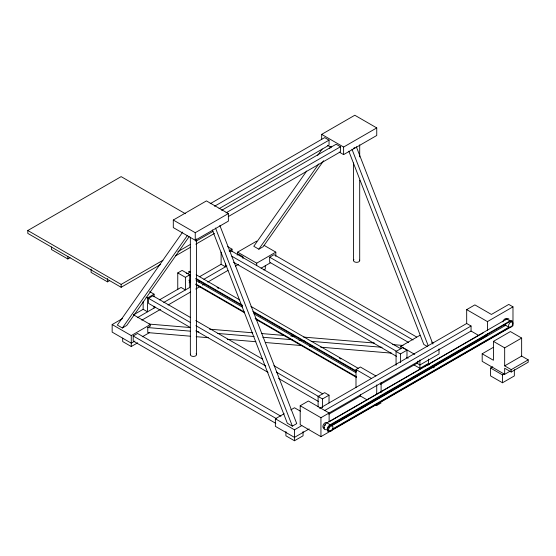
<?xml version="1.0" encoding="UTF-8"?>
<svg xmlns="http://www.w3.org/2000/svg" width="556" height="556" viewBox="0 0 556 556"><rect width="100%" height="100%" fill="white"/><g stroke="black" fill="none" stroke-linecap="round" stroke-linejoin="round"><path stroke-width="0.83" d="M324.836 425.667L325.093 425.201M182.709 232.047L117.323 325.072L122.369 327.984L126.733 325.462L189.123 236.696M122.369 327.984L187.254 235.668M306.703 171.012L253.793 246.28L258.832 249.192L263.203 246.669L323.599 160.747M317.685 155.388L322.174 148.994M258.832 249.192L318.734 163.978M329.715 148.355L331.209 146.228M325.232 424.972L325.559 424.555M329.937 425.521L327.831 428.294A3.086 1.786 -60 0 0 329.59 430.726M160.726 264.434L121.145 287.285L27.8 233.395L27.8 230.518L121.145 176.627L185.363 213.706M51.451 246.996L51.451 249.519L67.832 258.971L70.014 257.713M173.298 220.03L206.436 200.904L228.377 213.573L228.377 221.135L195.246 240.268L173.298 227.599L173.298 220.03L195.246 232.7L228.377 213.573M321.667 139.417L321.667 134.371L354.804 115.245L376.746 127.915L376.746 135.476L343.615 154.61L339.223 152.073M210.189 203.718L324.669 137.617L329.041 140.14L329.041 145.185L219.043 208.688M214.553 206.241L329.041 140.14M221.649 210.335L336.137 144.24L340.501 146.756L340.501 151.802L228.259 216.604M226.014 212.858L340.501 146.756M91.087 269.034L91.087 272.398L107.461 281.85L109.643 280.592M321.667 134.371L343.615 147.041L376.746 127.915M353.421 148.389L354.881 147.548M27.8 230.518L121.145 284.415L162.964 260.271M177.899 251.646L190.59 244.32M195.823 241.297L212.997 231.386M175.661 255.816L190.59 247.191M195.823 244.174L214.491 233.395M177.76 289.739L177.76 272.926L182.132 270.404L190.625 275.338M190.242 272.092L187.622 273.608A3.857 2.231 60 0 0 186.253 273.211M146.068 297.112L147.521 297.953L154.075 294.166L154.075 296.772M229.114 250.846L232.026 249.164L232.026 251.764M190.645 327.686L148.563 303.388L148.563 298.35L152.935 295.827L190.506 317.518M229.593 251.569L231.046 250.728L400.883 348.779M177.76 272.926L185.405 277.34L189.77 274.817L189.77 287.424L163.77 302.436M134.934 341.03L131.265 343.149L112.159 332.12L112.159 324.551L122.445 318.616M237.6 254.655L237.6 252.132L256.705 241.102M133.69 314.759L143.156 309.296L147.521 311.819L147.521 297.953M159.405 299.913L181.041 287.424L185.405 289.947L185.405 277.34M189.123 282.754L190.611 281.899M199.535 276.742L221.107 264.295L225.472 266.81L225.472 263.349M237.12 255.044L238.573 254.21L242.944 256.726L242.944 258.408M137.332 317.698L155.562 307.176M198.7 282.274L200.188 281.412M203.906 279.265L226.931 265.97M141.849 320.138L160.566 309.331M168.058 305.008L190.52 292.032M195.761 289.009L200.257 286.416M202.502 285.117L204.747 283.817M207.742 282.094L227.967 270.418M235.452 266.095L238.448 264.364M112.159 324.551L131.265 335.588L150.37 324.551L150.37 326.066L147.771 327.567L147.771 332.606L190.138 336.178M237.6 252.132L256.705 263.162L275.811 252.132L275.811 256.33M275.804 423.359L133.197 341.023L133.197 335.984L137.561 333.461L280.926 416.229M408.521 342.406L269.667 262.237L269.667 257.192L274.032 254.669L416.639 337.005M142.287 336.783L149.633 332.544M261.111 268.18L270.668 262.661M122.688 338.131L122.688 341.572L131.265 346.527L137.693 342.809M263.85 269.973L265.281 269.153L265.281 265.712M355.993 387.574L355.993 369.525L360.357 367.002L375.919 375.981M309.178 428.898L294.478 437.384L275.373 426.348L275.373 418.786L284.192 413.699M290.802 409.876L294.478 407.757L300.358 411.148M400.813 347.875L400.813 346.36L419.919 335.331M319.637 408.382L466.686 323.488L466.686 309.623L474.873 304.89L491.421 314.446L508.782 304.424L512.98 306.849L512.98 325.753L320.937 436.627L300.198 424.652L300.198 405.741L308.385 401.015L329.124 412.99L329.124 421.656M318.108 406.839L318.108 396.435L324.655 392.654L329.027 395.177L329.027 402.975M396.06 365.299L396.06 351.434L402.607 347.653L406.978 350.176L406.978 357.974M318.108 396.435L322.473 398.958L329.027 395.177M396.06 351.434L400.424 353.957L406.978 350.176M212.336 229.955L287.327 423.22L292.366 426.132L296.737 423.609L219.863 225.493M324.753 410.474L471.057 326.011L471.057 331.049L478.563 335.386M275.373 418.786L294.478 429.816L301.825 425.576M300.198 405.741L320.937 417.716L471.057 331.049M466.686 309.623L487.431 321.597L512.98 306.849M328.825 414.199L360.357 395.997L367.057 399.861M380.45 384.398L417.897 362.776L417.897 361.101M285.902 431.505L285.902 435.807L294.478 440.755L303.055 435.807L303.055 431.505M414.206 365.035L419.919 368.336L428.495 363.381L428.495 359.086M326.247 429.496A3.857 2.231 -60 0 1 323.87 427.362A3.857 2.231 -60 0 1 326.907 422.859L506.718 319.026A3.857 2.231 -60 0 1 509.081 319.234M329.263 421.74L422.296 368.03M423.797 367.162L483.067 332.94M428.023 365.097L429.524 364.229M329.52 431.387A3.857 2.231 -60 0 1 327.143 429.253A3.857 2.231 -60 0 1 330.188 424.749L509.991 320.916A3.857 2.231 -60 0 1 512.354 324.28M330.118 425.409L509.991 321.542A3.086 1.786 -60 0 1 512.104 322.195M331.376 425.562L487.431 335.463L487.431 333.732M331.383 425.903L505.967 325.128M433.013 367.87L434.514 367.002M332.405 429.093L509.24 327.018M330.236 430.969L509.991 327.22M375.244 404.594L376.732 405.449L381.103 402.933M510.575 370.921L504.674 374.334L482.184 361.351L482.184 353.783L493.429 360.274L493.429 341.37L510.401 331.564L521.646 338.055L521.646 356.069L504.674 365.869L504.674 347.861L521.646 338.055M482.184 353.783L493.255 347.396M514.335 369.636L514.335 375.939L502.492 382.778L490.587 375.912L490.587 368.03L492.776 366.772M504.674 365.869L511.221 369.65L528.2 359.85L528.2 362.22L511.221 372.02L504.674 368.239L504.674 374.334M490.587 368.03L502.492 374.904L503.945 374.063M149.133 324.078L190.583 327.567M209.584 329.166L252.758 332.801M261.396 333.53L284.714 335.497M290.76 336.005L295.938 336.443M303.708 337.096L374.522 343.059M392.661 344.588L403.024 345.457M147.771 327.567L190.138 331.133M196.192 331.64L198.791 331.862M217.813 333.461L254.127 336.526M262.773 337.249L292.171 339.73M299.086 340.307L304.278 340.745M311.193 341.328L382.097 347.298M196.192 336.686L208.298 337.707M227.321 339.306L255.857 341.711M265.365 342.51L302.547 345.644M309.463 346.228L312.924 346.52M320.701 347.173L391.605 353.143M327.519 145.318L331.181 147.43M506.718 319.026L509.991 320.916M504.521 324.683L509.164 327.359M466.686 323.488L471.057 326.011M485.979 334.622L487.431 335.463M521.646 356.069L528.2 359.85M493.429 341.37L504.674 347.861M264.051 245.342L275.811 252.132M431.678 342.121L433.145 342.969M427.397 346.513L423.79 344.435L348.807 151.169M269.667 257.192L413.025 339.959M400.813 346.36L414.776 354.422M227.654 246.642L232.026 249.164M231.942 256.288L396.511 351.302M406.693 357.32L408.167 358.168M416.979 363.263L419.919 364.958L439.025 353.929L439.025 348.883M233.444 262.196L396.511 356.347M196.15 274.747L239.671 299.879M250.93 306.377L358.238 368.329M217.118 287.487L218.619 288.355M339.452 358.12L340.953 358.988M355.993 369.525L371.547 378.504M195.879 278.375L242.402 305.237M252.904 311.297L356.459 371.088M189.075 275.081L190.576 275.943M195.83 278.98L242.36 305.842M253.619 312.347L356.438 371.714M196.108 280.398L242.638 307.266M253.89 313.765L355.958 372.694M189.075 280.12L190.576 280.988M195.83 284.019L244.612 312.187M255.121 318.254L356.438 376.753M189.033 280.724L190.534 281.593M195.788 284.623L244.591 312.799M255.85 319.304L356.452 377.385M149.703 291.65L154.075 294.166M195.768 320.555L262.647 359.169M273.92 365.681L322.765 393.877M148.563 298.35L190.645 322.647M195.907 325.684L265.796 366.029M276.318 372.103L319.151 396.838M195.907 330.723L268.048 372.374M278.57 378.448L318.4 401.446M326.907 422.859L330.188 424.749M133.468 314.793L150.37 324.551M133.197 335.984L276.554 418.751M356.333 146.708L432.888 344.011M351.969 149.23L428.21 345.728M215.499 228.016L292.366 426.132M511.221 369.65L511.221 372.02M502.492 374.904L502.492 382.778M487.431 321.597L487.431 330.264M419.919 359.913L419.919 368.336M400.424 353.957L400.424 362.623M381.103 382.403L381.103 392.668M376.732 384.919L376.732 394.329M376.732 403.739L376.732 405.449M360.357 394.315L360.357 395.997M359.704 144.852L359.704 156.938M359.704 180.248L359.704 260.555M353.526 162.984L353.526 260.555M343.615 147.041L343.615 154.61M322.473 398.958L322.473 407.624M320.937 417.716L320.937 436.627M294.478 429.816L294.478 440.755M256.705 263.162L256.705 265.685M221.107 252.16L221.107 264.295M196.525 238.948L196.525 354.652M195.246 232.7L195.246 240.268M190.347 237.217L190.347 354.652M154.075 306.3L154.075 308.038M143.156 301.498L143.156 309.296M131.265 335.588L131.265 346.527M121.145 284.415L121.145 287.285M107.461 278.486L107.461 281.85M67.832 256.448L67.832 258.971M196.108 353.762A3.086 1.786 0 0 1 193.835 356.417A3.086 1.786 0 0 1 190.451 354.186M359.6 260.09A3.086 1.786 0 0 1 356.208 262.321A3.086 1.786 0 0 1 353.943 259.659M502.86 321.945A3.086 1.786 -60 0 1 504.681 319.047A3.086 1.786 -60 0 1 506.857 319.019M504.973 324.822A3.086 1.786 -60 0 1 504.174 324.363M505.487 319.902A3.086 1.786 -60 0 1 507.148 319.193M324.412 428.099A3.086 1.786 -60 0 1 323.21 425.041A3.086 1.786 -60 0 1 326.657 422.685M324.419 427.779A3.086 1.786 -60 0 1 324.412 427.126M190.124 271.675A3.086 1.786 60 0 1 190.52 271.425M188.512 271.87A3.857 2.231 60 0 1 190.187 271.404M510.707 327.199A3.086 1.786 -60 0 0 512.59 322.327A3.086 1.786 -60 0 0 508.809 324.523A3.086 1.786 -60 0 0 510.707 327.199M331.272 430.81A3.086 1.786 -60 0 0 332.391 425.993A3.086 1.786 -60 0 0 328.7 429.086A3.086 1.786 -60 0 0 331.272 430.81"/></g></svg>
